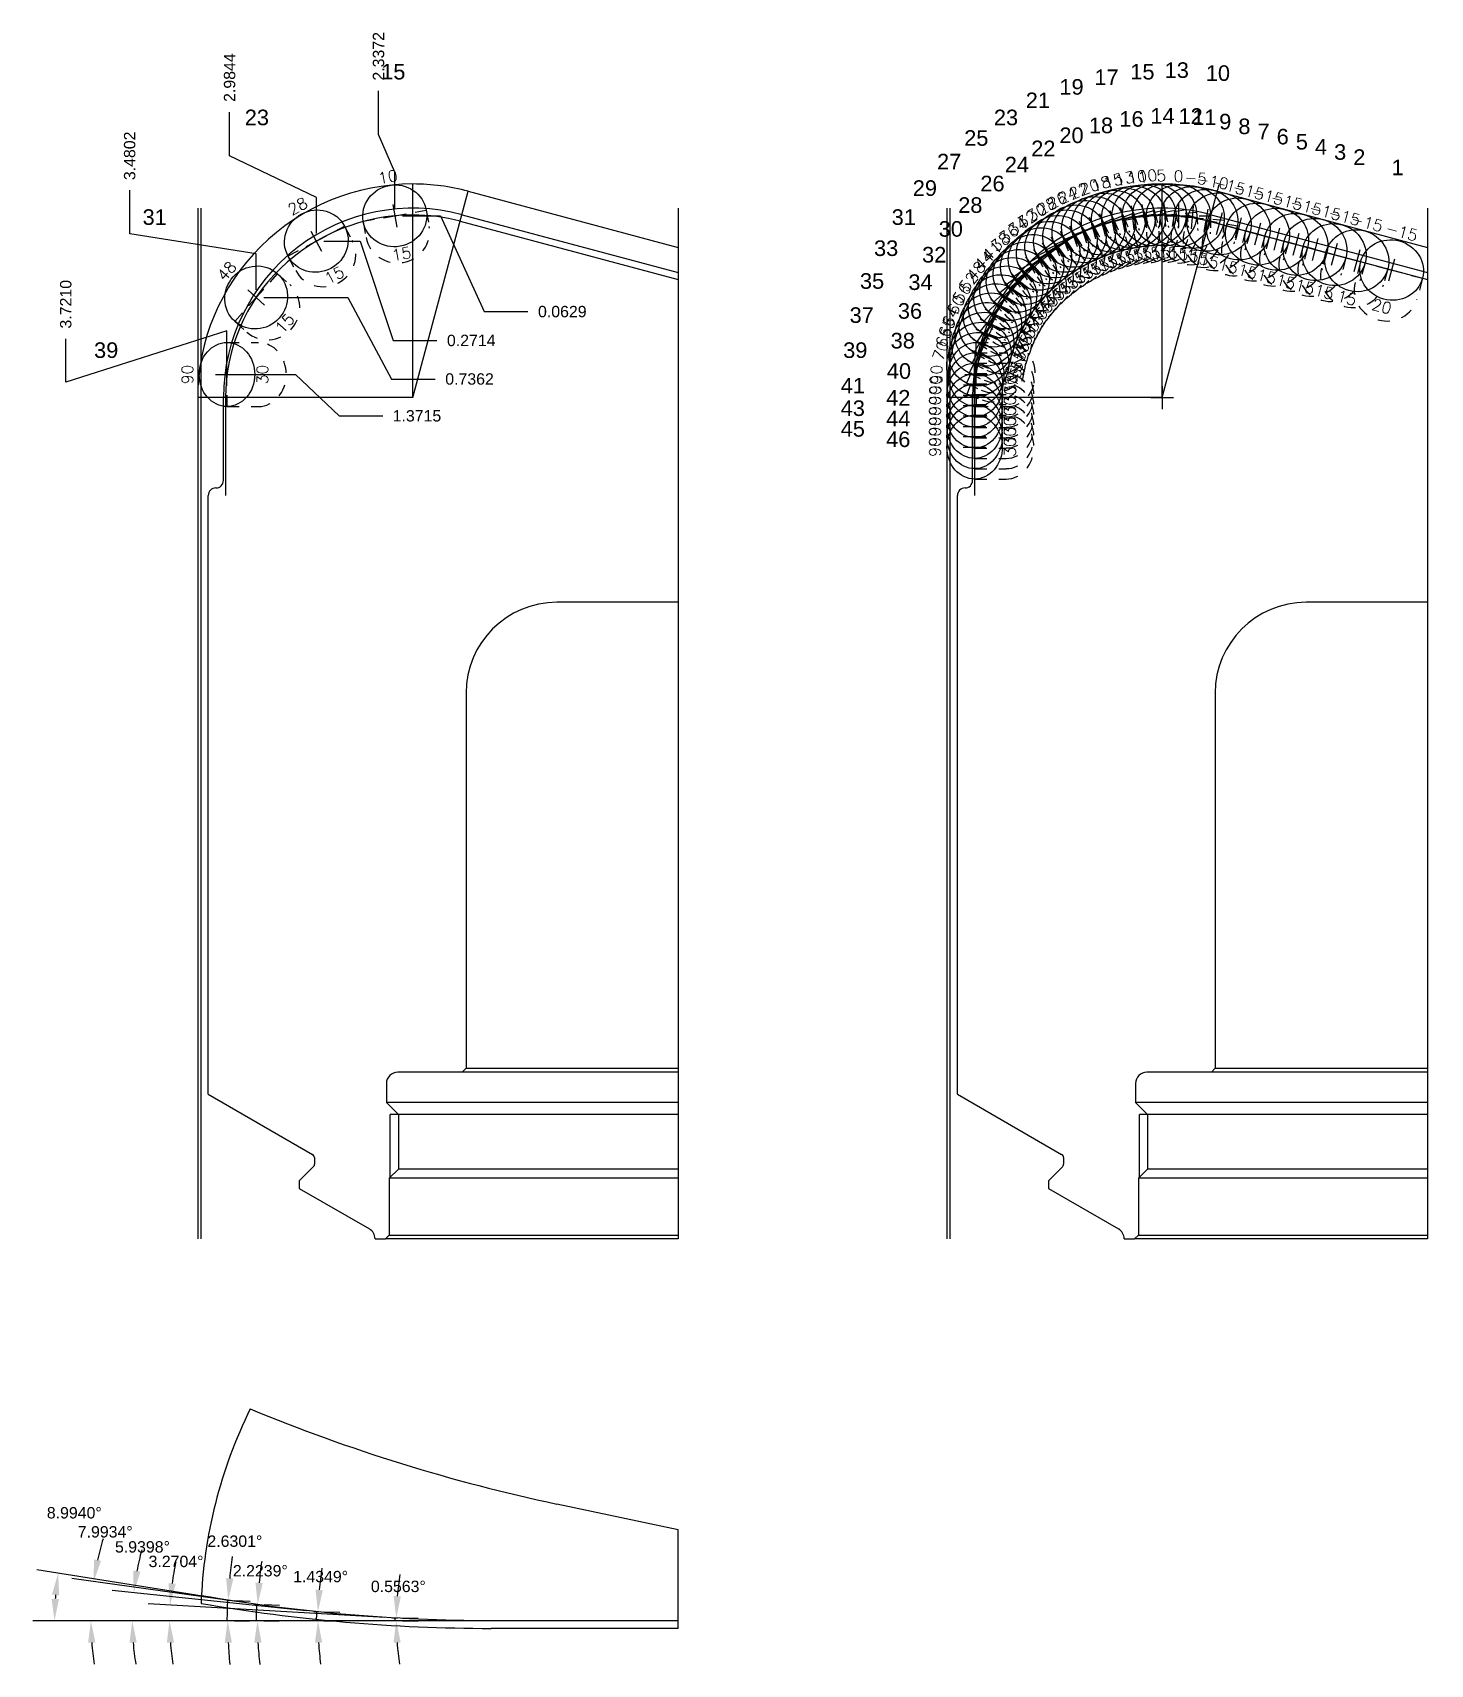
# Model space of a CAD drawing. Header units: inches. Extents: x 90.1 to 144.9, y -24 to -7.4.
# Drawn here: x 133.39 to 144.91, y -21.06 to -7.6 of the extents above; entities that cross this region are included whole.
import ezdxf
from ezdxf.enums import TextEntityAlignment as Align

# ---------------------------------------------------------------- set-up
doc = ezdxf.new("R2010")
doc.units = ezdxf.units.IN
doc.header["$MEASUREMENT"] = 0
doc.header["$PDMODE"] = 35
doc.linetypes.add('CENTER2', pattern=[1.125, 0.75, -0.125, 0.125, -0.125])
doc.linetypes.add('HIDDEN2', pattern=[0.1875, 0.125, -0.0625])
doc.layers.get('Defpoints').update_dxf_attribs({"color": 10})
for name, color, linetype, true_color in [('Blade_1', 30, 'Continuous', 0xff7f00), ('Blade_2', 7, 'Continuous', 0xcccc00), ('Blade_3', 7, 'Continuous', 0x00cc00), ('Blade_4', 7, 'Continuous', 0x00cccc), ('Blade_5', 7, 'Continuous', 0x0066cc), ('Blade_6', 7, 'Continuous', 0xc880f5), ('Blade_7', 7, 'Continuous', 0xcc00cc), ('Blade_8', 7, 'Continuous', 0xcc0000)]:
    doc.layers.add(name, color=color, linetype=linetype, true_color=true_color)
doc.layers.add('CLine', color=5, linetype='CENTER2')
doc.layers.add('Dims', color=4, linetype='Continuous')
doc.styles.add('RomanS', font='romans')
doc.styles.get("Standard").update_dxf_attribs({"font": 'arial.ttf'})
doc.dimstyles.get("Standard").update_dxf_attribs({"dimtxt": 0.09375, "dimasz": 0.18, "dimexe": 0.18, "dimexo": 0.0625, "dimgap": 0.09, "dimtad": 0, "dimtih": 1, "dimtoh": 1, "dimdec": 4, "dimzin": 0, "dimdsep": 46, "dimtxsty": 'Standard', "dimcen": 0.09, "dimadec": 4, "dimazin": 0, "dimtfac": 1, "dimtdec": 4, "dimtofl": 0, "dimtmove": 0, "dimatfit": 3, "dimfxl": 1, "dimtolj": 1, "dimtzin": 0, "dimarcsym": 0})

# ---------------------------------------------------------------- blocks, each defined once
blk = doc.blocks.new('CMark')
at = {"layer": 'CLine'}
for p, q in [((-0.094, 0), (0.094, 0)), ((0, 0.094), (0, -0.094))]:
    blk.add_line(p, q, dxfattribs=at)
blk = doc.blocks.new('1313@20')
for p, q in [((-0.17, 0), (-0.265, 0)), ((0.171, 0), (0.264, 0))]:
    blk.add_line(p, q)
at = {"color": 8, "linetype": 'HIDDEN2', "ltscale": 0.5}
blk.add_line((-0.265, 0), (-0.265, -0.178), dxfattribs=at)
at = {"color": 8, "linetype": 'HIDDEN2', "ltscale": 0.5, "flags": 128}
blk.add_lwpolyline([(0.264, 0), (0.264, -0.178)], dxfattribs=at)
blk.add_ellipse((0, 0), major_axis=(0.264, 0), ratio=0.939693)
at = {"color": 8, "linetype": 'HIDDEN2', "ltscale": 0.5}
blk.add_ellipse((0, -0.178), major_axis=(0.264, 0), ratio=0.939693, start_param=3.141593, end_param=6.283185, dxfattribs=at)
blk.add_blockref('CMark', (0, 0))
at = {"style": 'RomanS'}
blk.add_text('20', height=0.094, dxfattribs=at).set_placement((0, -0.311), align=Align.MIDDLE_CENTER)
blk.add_attdef('ANG', text='', height=0.094, dxfattribs=at).set_placement((0, 0.251), align=Align.BOTTOM_CENTER)
blk = doc.blocks.new('1313@15')
for p, q in [((-0.17, 0), (-0.265, 0)), ((0.171, 0), (0.264, 0))]:
    blk.add_line(p, q)
at = {"color": 8, "linetype": 'HIDDEN2', "ltscale": 0.5}
blk.add_line((-0.265, 0), (-0.265, -0.135), dxfattribs=at)
at = {"color": 8, "linetype": 'HIDDEN2', "ltscale": 0.5, "flags": 128}
blk.add_lwpolyline([(0.264, 0), (0.264, -0.135)], dxfattribs=at)
blk.add_ellipse((0, 0), major_axis=(0.264, 0), ratio=0.965926)
at = {"color": 8, "linetype": 'HIDDEN2', "ltscale": 0.5}
blk.add_ellipse((0, -0.135), major_axis=(0.264, 0), ratio=0.965926, start_param=3.141593, end_param=6.283185, dxfattribs=at)
blk.add_blockref('CMark', (0, 0))
at = {"style": 'RomanS'}
blk.add_text('15', height=0.094, dxfattribs=at).set_placement((0, -0.318), align=Align.MIDDLE_CENTER)
blk.add_attdef('ANG', text='', height=0.094, dxfattribs=at).set_placement((0, 0.251), align=Align.BOTTOM_CENTER)
blk = doc.blocks.new('1313@30')
for p, q in [((-0.17, 0), (-0.265, 0)), ((0.171, 0), (0.264, 0))]:
    blk.add_line(p, q)
at = {"color": 8, "linetype": 'HIDDEN2', "ltscale": 0.5}
blk.add_line((-0.265, 0), (-0.265, -0.26), dxfattribs=at)
at = {"color": 8, "linetype": 'HIDDEN2', "ltscale": 0.5, "flags": 128}
blk.add_lwpolyline([(0.264, 0), (0.264, -0.26)], dxfattribs=at)
blk.add_ellipse((0, 0), major_axis=(0.264, 0), ratio=0.866025)
at = {"color": 8, "linetype": 'HIDDEN2', "ltscale": 0.5}
blk.add_ellipse((0, -0.26), major_axis=(0.264, 0), ratio=0.866025, start_param=3.141593, end_param=6.283185, dxfattribs=at)
blk.add_blockref('CMark', (0, 0))
at = {"style": 'RomanS'}
blk.add_text('30', height=0.094, dxfattribs=at).set_placement((0, -0.292), align=Align.MIDDLE_CENTER)
blk.add_attdef('ANG', text='', height=0.094, dxfattribs=at).set_placement((0, 0.251), align=Align.BOTTOM_CENTER)
blk = doc.blocks.new('*D402')
at = {"layer": 'Defpoints', "color": 0, "transparency": 16777216}
for p in [(134.519, -20.654), (136.356, -20.673), (136.376, -20.697), (136.396, -20.675), (138.713, -20.697)]:
    blk.add_point(p, dxfattribs=at)
at = {"layer": 'Dims', "color": 0, "lineweight": -2, "transparency": 16777216}
for p, q in [((136.293, -20.67), (134.342, -20.558)), ((136.313, -20.697), (134.338, -20.697))]:
    blk.add_line(p, q, dxfattribs=at)
for start, end in [(167.5794, 172.1545), (184.5751, 189.1502)]:
    blk.add_arc((136.773, -20.697), 2.255, start, end, dxfattribs=at)
at = {"layer": 'Dims', "color": 0, "transparency": 16777216}
for points in [[(134.569, -20.392), (134.51, -20.386), (134.522, -20.568)], [(134.496, -20.878), (134.556, -20.876), (134.518, -20.697)]]:
    blk.add_solid(points, dxfattribs=at)
at = {"layer": 'Dims', "color": 0, "transparency": 16777216, "insert": (134.572, -20.208), "char_height": 0.09375, "attachment_point": 5}
blk.add_mtext('\\A1;3.2704°', dxfattribs=at)
blk = doc.blocks.new('*D403')
at = {"layer": 'Defpoints', "color": 0, "transparency": 16777216}
for p in [(134.212, -20.62), (135.709, -20.62), (135.729, -20.697), (135.749, -20.624), (138.713, -20.697)]:
    blk.add_point(p, dxfattribs=at)
at = {"layer": 'Dims', "color": 0, "lineweight": -2, "transparency": 16777216}
for p, q in [((135.646, -20.614), (134.044, -20.447)), ((135.666, -20.697), (134.031, -20.697))]:
    blk.add_line(p, q, dxfattribs=at)
for start, end in [(164.8386, 169.4494), (184.6108, 189.2215)]:
    blk.add_arc((136.448, -20.697), 2.237, start, end, dxfattribs=at)
at = {"layer": 'Dims', "color": 0, "transparency": 16777216}
for points in [[(134.278, -20.292), (134.219, -20.283), (134.223, -20.465)], [(134.188, -20.878), (134.248, -20.876), (134.211, -20.697)]]:
    blk.add_solid(points, dxfattribs=at)
at = {"layer": 'Dims', "color": 0, "transparency": 16777216, "insert": (134.295, -20.088), "char_height": 0.09375, "attachment_point": 5}
blk.add_mtext('\\A1;5.9398°', dxfattribs=at)
blk = doc.blocks.new('*D404')
at = {"layer": 'Defpoints', "color": 0, "transparency": 16777216}
for p in [(133.872, -20.589), (135.213, -20.559), (135.253, -20.564), (135.233, -20.697), (138.713, -20.697)]:
    blk.add_point(p, dxfattribs=at)
at = {"layer": 'Dims', "color": 0, "lineweight": -2, "transparency": 16777216}
for p, q in [((135.151, -20.55), (133.714, -20.348)), ((135.17, -20.697), (133.69, -20.697))]:
    blk.add_line(p, q, dxfattribs=at)
for start, end in [(163.1414, 167.574), (184.4326, 188.8652)]:
    blk.add_arc((136.197, -20.697), 2.327, start, end, dxfattribs=at)
at = {"layer": 'Dims', "color": 0, "transparency": 16777216}
for points in [[(133.954, -20.202), (133.895, -20.191), (133.893, -20.373)], [(133.847, -20.878), (133.907, -20.876), (133.87, -20.697)]]:
    blk.add_solid(points, dxfattribs=at)
at = {"layer": 'Dims', "color": 0, "transparency": 16777216, "insert": (133.988, -19.964), "char_height": 0.09375, "attachment_point": 5}
blk.add_mtext('\\A1;7.9934°', dxfattribs=at)
blk = doc.blocks.new('*D405')
at = {"layer": 'Defpoints', "color": 0, "transparency": 16777216}
for p in [(136.376, -20.674), (136.376, -20.697), (136.388, -20.689), (138.713, -20.697)]:
    blk.add_point(p, dxfattribs=at)
at = {"layer": 'Dims', "color": 0, "lineweight": -2, "transparency": 16777216}
for p, q in [((136.438, -20.675), (136.568, -20.676)), ((136.438, -20.697), (136.568, -20.697))]:
    blk.add_line(p, q, dxfattribs=at)
for start, end in [(170.5718, 175.0078), (184.4359, 188.8719)]:
    blk.add_arc((138.713, -20.697), 2.326, start, end, dxfattribs=at)
at = {"layer": 'Dims', "color": 0, "transparency": 16777216}
for points in [[(136.426, -20.496), (136.366, -20.493), (136.388, -20.674)], [(136.365, -20.878), (136.424, -20.876), (136.388, -20.697)]]:
    blk.add_solid(points, dxfattribs=at)
at = {"layer": 'Dims', "color": 0, "transparency": 16777216, "insert": (136.405, -20.414), "char_height": 0.09375, "attachment_point": 5}
blk.add_mtext('\\A1;0.5563°', dxfattribs=at)
blk = doc.blocks.new('*D406')
at = {"layer": 'Defpoints', "color": 0, "transparency": 16777216}
for p in [(135.729, -20.697), (135.73, -20.622), (135.742, -20.672), (138.713, -20.697)]:
    blk.add_point(p, dxfattribs=at)
at = {"layer": 'Dims', "color": 0, "lineweight": -2, "transparency": 16777216}
for p, q in [((135.791, -20.697), (135.922, -20.697)), ((135.792, -20.624), (135.922, -20.627))]:
    blk.add_line(p, q, dxfattribs=at)
for start, end in [(171.6226, 175.0939), (183.4713, 186.9425)]:
    blk.add_arc((138.713, -20.697), 2.971, start, end, dxfattribs=at)
at = {"layer": 'Dims', "color": 0, "transparency": 16777216}
for points in [[(135.782, -20.445), (135.722, -20.441), (135.742, -20.623)], [(135.717, -20.878), (135.777, -20.876), (135.742, -20.697)]]:
    blk.add_solid(points, dxfattribs=at)
at = {"layer": 'Dims', "color": 0, "transparency": 16777216, "insert": (135.764, -20.333), "char_height": 0.09375, "attachment_point": 5}
blk.add_mtext('\\A1;1.4349°', dxfattribs=at)
blk = doc.blocks.new('*D407')
at = {"layer": 'Defpoints', "color": 0, "transparency": 16777216}
for p in [(135.235, -20.562), (135.233, -20.697), (135.243, -20.652), (138.713, -20.697)]:
    blk.add_point(p, dxfattribs=at)
at = {"layer": 'Dims', "color": 0, "lineweight": -2, "transparency": 16777216}
for p, q in [((135.298, -20.564), (135.425, -20.569)), ((135.295, -20.697), (135.423, -20.697))]:
    blk.add_line(p, q, dxfattribs=at)
for start, end in [(171.8318, 174.804), (182.9721, 185.9443)]:
    blk.add_arc((138.713, -20.697), 3.47, start, end, dxfattribs=at)
at = {"layer": 'Dims', "color": 0, "transparency": 16777216}
for points in [[(135.287, -20.385), (135.227, -20.381), (135.245, -20.562)], [(135.217, -20.878), (135.277, -20.876), (135.243, -20.697)]]:
    blk.add_solid(points, dxfattribs=at)
at = {"layer": 'Dims', "color": 0, "transparency": 16777216, "insert": (135.267, -20.285), "char_height": 0.09375, "attachment_point": 5}
blk.add_mtext('\\A1;2.2239°', dxfattribs=at)
blk = doc.blocks.new('*D384')
at = {"layer": 'Defpoints', "color": 0, "transparency": 16777216}
for p in [(136.242, -8.079), (136.376, -9.11), (138.713, -9.047)]:
    blk.add_point(p, dxfattribs=at)
at = {"layer": 'Dims', "color": 0, "lineweight": -2, "transparency": 16777216}
for p, q in [((136.242, -8.439), (136.242, -8.079)), ((136.376, -8.75), (136.242, -8.439)), ((136.376, -9.047), (136.376, -8.75))]:
    blk.add_line(p, q, dxfattribs=at)
at = {"layer": 'Dims', "color": 0, "transparency": 16777216, "insert": (136.242, -7.794), "char_height": 0.0938, "attachment_point": 5, "rotation": 90}
blk.add_mtext('\\A1;2.3372', dxfattribs=at)
blk = doc.blocks.new('*D385')
at = {"layer": 'Defpoints', "color": 0, "transparency": 16777216}
for p in [(135.014, -8.255), (138.713, -9.047), (135.729, -9.318)]:
    blk.add_point(p, dxfattribs=at)
at = {"layer": 'Dims', "color": 0, "lineweight": -2, "transparency": 16777216}
for p, q in [((135.014, -8.615), (135.014, -8.255)), ((135.729, -8.958), (135.014, -8.615)), ((135.729, -9.256), (135.729, -8.958))]:
    blk.add_line(p, q, dxfattribs=at)
at = {"layer": 'Dims', "color": 0, "transparency": 16777216, "insert": (135.014, -7.97), "char_height": 0.0938, "attachment_point": 5, "rotation": 90}
blk.add_mtext('\\A1;2.9844', dxfattribs=at)
blk = doc.blocks.new('*D386')
at = {"layer": 'Defpoints', "color": 0, "transparency": 16777216}
for p in [(134.19, -8.899), (138.713, -9.047), (135.233, -9.783)]:
    blk.add_point(p, dxfattribs=at)
at = {"layer": 'Dims', "color": 0, "lineweight": -2, "transparency": 16777216}
for p, q in [((134.19, -9.259), (134.19, -8.899)), ((135.233, -9.423), (134.19, -9.259)), ((135.233, -9.721), (135.233, -9.423))]:
    blk.add_line(p, q, dxfattribs=at)
at = {"layer": 'Dims', "color": 0, "transparency": 16777216, "insert": (134.19, -8.615), "char_height": 0.0938, "attachment_point": 5, "rotation": 90}
blk.add_mtext('\\A1;3.4802', dxfattribs=at)
blk = doc.blocks.new('*D387')
at = {"layer": 'Defpoints', "color": 0, "transparency": 16777216}
for p in [(136.376, -9.11), (138.713, -9.047), (137.472, -9.9)]:
    blk.add_point(p, dxfattribs=at)
at = {"layer": 'Dims', "color": 0, "lineweight": -2, "transparency": 16777216}
for p, q in [((136.438, -9.11), (136.752, -9.11)), ((136.752, -9.11), (137.112, -9.9)), ((137.112, -9.9), (137.472, -9.9))]:
    blk.add_line(p, q, dxfattribs=at)
at = {"layer": 'Dims', "color": 0, "transparency": 16777216, "insert": (137.757, -9.9), "char_height": 0.0938, "attachment_point": 5}
blk.add_mtext('\\A1;0.0629', dxfattribs=at)
blk = doc.blocks.new('*D388')
at = {"layer": 'Defpoints', "color": 0, "transparency": 16777216}
for p in [(138.713, -9.047), (135.729, -9.318), (136.722, -10.138)]:
    blk.add_point(p, dxfattribs=at)
at = {"layer": 'Dims', "color": 0, "lineweight": -2, "transparency": 16777216}
for p, q in [((135.791, -9.318), (136.089, -9.318)), ((136.089, -9.318), (136.362, -10.138)), ((136.362, -10.138), (136.722, -10.138))]:
    blk.add_line(p, q, dxfattribs=at)
at = {"layer": 'Dims', "color": 0, "transparency": 16777216, "insert": (137.006, -10.138), "char_height": 0.0938, "attachment_point": 5}
blk.add_mtext('\\A1;0.2714', dxfattribs=at)
blk = doc.blocks.new('*D389')
at = {"layer": 'Defpoints', "color": 0, "transparency": 16777216}
for p in [(138.713, -9.047), (135.233, -9.783), (136.708, -10.456)]:
    blk.add_point(p, dxfattribs=at)
at = {"layer": 'Dims', "color": 0, "lineweight": -2, "transparency": 16777216}
for p, q in [((135.295, -9.783), (135.988, -9.783)), ((135.988, -9.783), (136.348, -10.456)), ((136.348, -10.456), (136.708, -10.456))]:
    blk.add_line(p, q, dxfattribs=at)
at = {"layer": 'Dims', "color": 0, "transparency": 16777216, "insert": (136.992, -10.456), "char_height": 0.0938, "attachment_point": 5}
blk.add_mtext('\\A1;0.7362', dxfattribs=at)
blk = doc.blocks.new('*D390')
at = {"layer": 'Defpoints', "color": 0, "transparency": 16777216}
for p in [(138.713, -9.047), (133.663, -10.123), (134.992, -10.418)]:
    blk.add_point(p, dxfattribs=at)
at = {"layer": 'Dims', "color": 0, "lineweight": -2, "transparency": 16777216}
for p, q in [((134.992, -10.058), (133.663, -10.483)), ((134.992, -10.356), (134.992, -10.058)), ((133.663, -10.483), (133.663, -10.123))]:
    blk.add_line(p, q, dxfattribs=at)
at = {"layer": 'Dims', "color": 0, "transparency": 16777216, "insert": (133.663, -9.839), "char_height": 0.0938, "attachment_point": 5, "rotation": 90}
blk.add_mtext('\\A1;3.7210', dxfattribs=at)
blk = doc.blocks.new('*D408')
at = {"layer": 'Defpoints', "color": 0, "transparency": 16777216}
for p in [(133.573, -20.566), (134.972, -20.522), (135.012, -20.529), (134.992, -20.697), (138.713, -20.697)]:
    blk.add_point(p, dxfattribs=at)
at = {"layer": 'Dims', "color": 0, "lineweight": -2, "transparency": 16777216}
for p, q in [((134.91, -20.513), (133.423, -20.277)), ((134.93, -20.697), (133.39, -20.697))]:
    blk.add_line(p, q, dxfattribs=at)
blk.add_arc((136.075, -20.697), 2.505, 175.1235, 175.8825, dxfattribs=at)
at = {"layer": 'Dims', "color": 0, "transparency": 16777216}
for points in [[(133.549, -20.48), (133.608, -20.488), (133.6, -20.305)], [(133.606, -20.518), (133.546, -20.516), (133.57, -20.697)]]:
    blk.add_solid(points, dxfattribs=at)
at = {"layer": 'Dims', "color": 0, "transparency": 16777216, "insert": (133.733, -19.807), "char_height": 0.09375, "attachment_point": 5}
blk.add_mtext('\\A1;8.9940°', dxfattribs=at)
blk = doc.blocks.new('*D409')
at = {"layer": 'Defpoints', "color": 0, "transparency": 16777216}
for p in [(134.996, -20.526), (134.992, -20.697), (134.999, -20.64), (138.713, -20.697)]:
    blk.add_point(p, dxfattribs=at)
at = {"layer": 'Dims', "color": 0, "lineweight": -2, "transparency": 16777216}
for p, q in [((135.058, -20.529), (135.182, -20.535)), ((135.055, -20.697), (135.178, -20.697))]:
    blk.add_line(p, q, dxfattribs=at)
for start, end in [(171.8168, 174.5934), (182.7766, 185.5531)]:
    blk.add_arc((138.713, -20.697), 3.715, start, end, dxfattribs=at)
at = {"layer": 'Dims', "color": 0, "transparency": 16777216}
for points in [[(135.045, -20.349), (134.985, -20.345), (135.002, -20.527)], [(134.973, -20.878), (135.033, -20.876), (134.998, -20.697)]]:
    blk.add_solid(points, dxfattribs=at)
at = {"layer": 'Dims', "color": 0, "transparency": 16777216, "insert": (135.057, -20.041), "char_height": 0.09375, "attachment_point": 5}
blk.add_mtext('\\A1;2.6301°', dxfattribs=at)

msp = doc.modelspace()

# ---------------------------------------------------------------- linework, layer by layer
for p, q in [((136.52553, -10.60946), (136.52553, -8.84727)), ((142.70248, -10.60946), (142.70248, -8.84727)), ((142.70248, -10.60946), (143.17347, -8.85172)), ((136.52553, -10.60946), (136.98162, -8.90732)), ((136.98162, -8.90732), (138.71303, -9.37125)), ((143.15857, -8.90732), (144.88998, -9.37125)), ((134.75053, -9.04696), (134.75053, -17.54696)), ((134.77553, -9.04696), (134.77553, -17.54696)), ((136.92994, -9.1002), (138.71303, -9.57798)), ((138.71303, -9.04696), (138.71303, -17.54696)), ((140.92748, -9.04696), (140.92748, -17.54696)), ((140.95248, -9.04696), (140.95248, -17.54696)), ((143.10689, -9.1002), (144.88998, -9.57798)), ((144.88998, -9.04696), (144.88998, -17.54696)), ((136.52553, -10.60946), (134.75553, -10.60946)), ((134.96303, -11.29178), (134.96303, -10.60946)), ((142.70248, -10.60946), (140.93248, -10.60946)), ((141.13998, -11.29178), (141.13998, -10.60946)), ((134.83803, -16.35428), (134.83803, -11.41678)), ((141.01498, -16.35428), (141.01498, -11.41678)), ((138.71303, -12.29696), (137.71303, -12.29696)), ((144.88998, -12.29696), (143.88998, -12.29696)), ((136.96303, -13.04696), (136.96303, -16.14071)), ((143.13998, -13.04696), (143.13998, -16.14071)), ((136.96303, -16.14071), (136.93178, -16.17196)), ((136.96303, -16.14071), (138.71303, -16.14071)), ((143.13998, -16.14071), (143.10873, -16.17196)), ((143.13998, -16.14071), (144.88998, -16.14071)), ((136.30678, -16.26571), (136.30678, -16.42196)), ((136.93178, -16.17196), (136.40053, -16.17196)), ((138.71303, -16.17196), (136.93178, -16.17196)), ((142.48373, -16.26571), (142.48373, -16.42196)), ((143.10873, -16.17196), (142.57748, -16.17196)), ((144.88998, -16.17196), (143.10873, -16.17196)), ((134.83803, -16.35428), (135.69741, -16.85044)), ((141.01498, -16.35428), (141.87436, -16.85044)), ((138.71303, -16.42196), (136.30678, -16.42196)), ((136.30678, -16.42196), (136.40568, -16.52086)), ((136.40568, -16.52086), (136.33803, -16.52086)), ((136.33803, -17.03876), (136.33803, -16.52086)), ((138.71303, -16.52086), (136.40568, -16.52086)), ((136.40568, -16.52086), (136.40568, -16.97111)), ((144.88998, -16.42196), (142.48373, -16.42196)), ((142.48373, -16.42196), (142.58263, -16.52086)), ((142.58263, -16.52086), (142.51498, -16.52086)), ((142.51498, -17.03876), (142.51498, -16.52086)), ((144.88998, -16.52086), (142.58263, -16.52086)), ((142.58263, -16.52086), (142.58263, -16.97111)), ((135.70388, -16.95364), (135.58803, -17.06949)), ((135.71303, -16.8775), (135.71303, -16.93154)), ((141.88083, -16.95364), (141.76498, -17.06949)), ((141.88998, -16.8775), (141.88998, -16.93154)), ((135.58803, -17.06949), (135.58803, -17.13199)), ((136.40568, -16.97111), (136.32983, -17.04696)), ((138.71303, -17.04696), (136.32983, -17.04696)), ((136.32983, -17.04696), (136.32983, -17.51571)), ((138.71303, -16.97111), (136.40568, -16.97111)), ((141.76498, -17.06949), (141.76498, -17.13199)), ((142.58263, -16.97111), (142.50678, -17.04696)), ((144.88998, -17.04696), (142.50678, -17.04696)), ((142.50678, -17.04696), (142.50678, -17.51571)), ((144.88998, -16.97111), (142.58263, -16.97111)), ((135.58803, -17.13199), (136.16616, -17.46577)), ((141.76498, -17.13199), (142.34311, -17.46577)), ((136.21303, -17.54696), (136.29858, -17.54696)), ((136.32983, -17.51571), (136.29858, -17.54696)), ((138.71303, -17.54696), (136.29858, -17.54696)), ((136.32983, -17.51571), (138.71303, -17.51571)), ((142.38998, -17.54696), (142.47553, -17.54696)), ((142.50678, -17.51571), (142.47553, -17.54696)), ((144.88998, -17.54696), (142.47553, -17.54696)), ((142.50678, -17.51571), (144.88998, -17.51571)), ((138.71303, -19.947), (137.71303, -19.73444)), ((138.71303, -20.697), (138.71303, -19.947)), ((138.71303, -20.7595), (138.71303, -20.697)), ((138.71303, -20.7595), (137.17093, -20.7595))]:
    msp.add_line(p, q)
at = {"color": 1}
for p, q in [((136.91549, -9.1541), (138.71303, -9.63575)), ((136.91588, -9.15265), (136.91878, -9.15343)), ((143.09245, -9.1541), (144.88998, -9.63575)), ((143.09283, -9.15265), (143.09573, -9.15343)), ((134.9796, -10.60946), (134.9796, -11.41678)), ((141.15655, -10.60946), (141.15655, -11.41678)), ((137.17093, -20.697), (133.82989, -20.697))]:
    msp.add_line(p, q, dxfattribs=at)
msp.add_lwpolyline([(138.71303, -20.697), (137.17093, -20.697, -0.04310927), (134.78095, -20.49055)], format="xyb")
for centre, radius, start, end in [((136.52553, -10.60946), 1.76219, 75.000004, 90), ((142.70248, -10.60946), 1.76219, 75.000004, 90), ((136.52553, -10.60946), 1.5625, 75, 180), ((142.70248, -10.60946), 1.5625, 75, 180), ((134.90053, -11.29178), 0.0625, 270, 0), ((141.07748, -11.29178), 0.0625, 270, 0), ((134.90053, -11.41678), 0.0625, 90, 180), ((141.07748, -11.41678), 0.0625, 90, 180), ((137.71303, -13.04696), 0.75, 90, 180), ((143.88998, -13.04696), 0.75, 90, 180), ((136.40053, -16.26571), 0.09375, 90, 180), ((142.57748, -16.26571), 0.09375, 90, 180), ((135.68178, -16.8775), 0.03125, 0, 60), ((135.68178, -16.93154), 0.03125, 315, 0), ((141.85873, -16.8775), 0.03125, 0, 60), ((141.85873, -16.93154), 0.03125, 315, 0), ((136.11928, -17.54696), 0.09375, 0, 60), ((142.29623, -17.54696), 0.09375, 0, 60), ((138.71303, -20.697), 3.9375, 153.658483, 177.911502), ((140.72775, -5.5513), 14.5, 247.523693, 258), ((137.17093, -6.7595), 14, 260.159083, 270)]:
    msp.add_arc(centre, radius, start, end)
for centre in [(136.52553, -10.60946), (142.70248, -10.60946)]:
    msp.add_arc(centre, 1.5067, 75, 90, dxfattribs=at)
for centre in [(136.52553, -10.60946), (142.70248, -10.60946)]:
    msp.add_ellipse(centre, major_axis=(-1.775, 0), ratio=0.99278156, start_param=4.71238898, end_param=6.28318531)
for centre in [(136.52553, -10.60946), (142.70248, -10.60946)]:
    msp.add_ellipse(centre, major_axis=(-1.54594, 0), ratio=0.97462241, start_param=4.71238898, end_param=6.28318531, dxfattribs=at)
at = {"layer": 'Defpoints'}
for p, q in [((134.97207, -20.52245), (135.01207, -20.52878)), ((135.21279, -20.55876), (135.25279, -20.56437)), ((135.70863, -20.62007), (135.74863, -20.62423)), ((136.35582, -20.67314), (136.39582, -20.67543))]:
    msp.add_line(p, q, dxfattribs=at)
for radius, start in [(3.72096, 177.369927), (3.48024, 177.776114), (2.9844, 178.565135), (2.33721, 179.443707)]:
    msp.add_arc((138.71303, -20.697), radius, start, 180, dxfattribs=at)

# ---------------------------------------------------------------- block references
msp.add_blockref('CMark', (142.70248, -10.60946))
at = {"layer": 'Blade_1'}
for name, p, rotation, values in [('1313@15', (142.63824, -9.10406), 10, {'ANG': '10'}), ('1313@15', (143.3314, -9.21813), 345, {'ANG': '-15'}), ('1313@15', (141.98064, -9.27709), 26, {'ANG': '26'}), ('1313@15', (143.96311, -9.38739), 345, {'ANG': '-15'}), ('1313@20', (144.59483, -9.55666), 345, {'ANG': '-15'}), ('1313@15', (141.45956, -9.71352), 43.99999999999999, {'ANG': '44'}), ('1313@15', (141.18263, -10.33384), 70, {'ANG': '70'}), ('1313@30', (141.15655, -11.01667), 90, {'ANG': '90'})]:
    msp.add_blockref(name, p, dxfattribs=dict(at, rotation=rotation)).add_auto_attribs(values)
at = {"layer": 'Blade_2'}
for name, p, rotation, values in [('1313@15', (142.72389, -9.10291), 4.999999999999998, {'ANG': '5'}), ('1313@15', (142.05785, -9.24), 24, {'ANG': '24'}), ('1313@15', (141.51326, -9.64677), 41, {'ANG': '41'}), ('1313@15', (141.20114, -10.2502), 65, {'ANG': '65'}), ('1313@30', (141.15655, -10.93101), 90, {'ANG': '90'})]:
    msp.add_blockref(name, p, dxfattribs=dict(at, rotation=rotation)).add_auto_attribs(values)
at = {"layer": 'Blade_3'}
msp.add_blockref('1313@15', (142.83795, -9.10886), dxfattribs=at).add_auto_attribs({'ANG': '0'})
for name, p, rotation, values in [('1313@15', (142.13698, -9.20719), 22, {'ANG': '22'}), ('1313@15', (143.48933, -9.26044), 345, {'ANG': '-15'}), ('1313@15', (144.12104, -9.42971), 345, {'ANG': '-15'}), ('1313@15', (141.57064, -9.58317), 38, {'ANG': '38'}), ('1313@15', (141.22446, -10.16778), 65, {'ANG': '65'}), ('1313@30', (141.15655, -10.84619), 90, {'ANG': '90'})]:
    msp.add_blockref(name, p, dxfattribs=dict(at, rotation=rotation)).add_auto_attribs(values)
at = {"layer": 'Blade_4'}
for name, p, rotation, values in [('1313@15', (142.21777, -9.17873), 20, {'ANG': '20'}), ('1313@15', (141.6315, -9.5229), 36, {'ANG': '36'}), ('1313@15', (141.25252, -10.08684), 64, {'ANG': '64'}), ('1313@30', (141.15655, -10.76053), 90, {'ANG': '90'})]:
    msp.add_blockref(name, p, dxfattribs=dict(at, rotation=rotation)).add_auto_attribs(values)
at = {"layer": 'Blade_5'}
for name, p, rotation, values in [('1313@15', (142.3, -9.15472), 18, {'ANG': '18'}), ('1313@15', (142.95122, -9.12343), 355, {'ANG': '-5'}), ('1313@15', (143.64725, -9.30276), 345, {'ANG': '-15'}), ('1313@15', (141.69564, -9.46612), 34, {'ANG': '34'}), ('1313@15', (144.30795, -9.47979), 345, {'ANG': '-15'}), ('1313@15', (141.28521, -10.00767), 59.99999999999999, {'ANG': '60'}), ('1313@30', (141.15655, -10.67487), 90, {'ANG': '90'})]:
    msp.add_blockref(name, p, dxfattribs=dict(at, rotation=rotation)).add_auto_attribs(values)
at = {"layer": 'Blade_6'}
for name, p, rotation, values in [('1313@15', (142.38341, -9.1352), 15, {'ANG': '15'}), ('1313@15', (143.06307, -9.14654), 350.0000000000001, {'ANG': '-10'}), ('1313@15', (141.76285, -9.41301), 32, {'ANG': '32'}), ('1313@15', (141.32241, -9.9305), 56, {'ANG': '56'}), ('1313@30', (141.15669, -10.58921), 90, {'ANG': '90'})]:
    msp.add_blockref(name, p, dxfattribs=dict(at, rotation=rotation)).add_auto_attribs(values)
at = {"layer": 'Blade_7'}
for name, p, rotation, values in [('1313@15', (142.46775, -9.12023), 13, {'ANG': '13'}), ('1313@15', (143.17347, -9.17581), 345, {'ANG': '-15'}), ('1313@15', (141.83291, -9.36372), 29.99999999999999, {'ANG': '30'}), ('1313@15', (143.80518, -9.34508), 345, {'ANG': '-15'}), ('1313@15', (141.36397, -9.8556), 52.00000000000001, {'ANG': '52'}), ('1313@30', (141.16037, -10.50363), 90, {'ANG': '90'})]:
    msp.add_blockref(name, p, dxfattribs=dict(at, rotation=rotation)).add_auto_attribs(values)
at = {"layer": 'Blade_8'}
for name, p, rotation, values in [('1313@15', (136.37582, -9.10984), 10, {'ANG': '10'}), ('1313@15', (142.55277, -9.10984), 10, {'ANG': '10'}), ('1313@15', (135.72863, -9.31837), 28, {'ANG': '28'}), ('1313@15', (141.90558, -9.31837), 28, {'ANG': '28'}), ('1313@15', (135.23279, -9.7832), 48, {'ANG': '48'}), ('1313@15', (141.40974, -9.7832), 48, {'ANG': '48'}), ('1313@30', (134.99207, -10.41841), 90, {'ANG': '90'}), ('1313@30', (141.16903, -10.41841), 90, {'ANG': '90'})]:
    msp.add_blockref(name, p, dxfattribs=dict(at, rotation=rotation)).add_auto_attribs(values)

# ---------------------------------------------------------------- texts
at = {"layer": 'Blade_1'}
for s, height, p in [('14', 0.128574, (142.60603, -8.34932)), ('8', 0.12857, (143.3314, -8.43599)), ('4', 0.12857, (143.96311, -8.60525)), ('22', 0.128574, (141.62368, -8.61822)), ('1', 0.12857, (144.59483, -8.77452)), ('30', 0.128574, (140.86066, -9.2818)), ('38', 0.128574, (140.4644, -10.20359)), ('46', 0.128574, (140.42748, -11.01667))]:
    msp.add_text(s, height=height, dxfattribs=at).set_placement(p)
at = {"layer": 'Blade_2'}
for s, p in [('13', (142.72389, -7.97236)), ('21', (141.57841, -8.22148)), ('29', (140.64674, -8.94532)), ('37', (140.12602, -9.99293)), ('45', (140.05248, -10.93101))]:
    msp.add_text(s, height=0.128574, dxfattribs=at).set_placement(p)
at = {"layer": 'Blade_3'}
for s, height, p in [('12', 0.128574, (142.83795, -8.35133)), ('20', 0.128574, (141.85577, -8.50987)), ('7', 0.12857, (143.48933, -8.4783)), ('3', 0.12857, (144.12104, -8.64757)), ('28', 0.128574, (141.02146, -9.08522)), ('36', 0.128574, (140.52399, -9.95845)), ('44', 0.128574, (140.42748, -10.84619))]:
    msp.add_text(s, height=height, dxfattribs=at).set_placement(p)
at = {"layer": 'Blade_4'}
for s, p in [('19', (141.85586, -8.11048)), ('27', (140.8469, -8.72687)), ('35', (140.21122, -9.71152)), ('43', (140.05248, -10.76053))]:
    msp.add_text(s, height=0.128574, dxfattribs=at).set_placement(p)
at = {"layer": 'Blade_5'}
for s, height, p in [('18', 0.128574, (142.09903, -8.42833)), ('11', 0.128574, (142.95122, -8.36099)), ('6', 0.12857, (143.64725, -8.52062)), ('2', 0.12857, (144.27897, -8.68989)), ('26', 0.128574, (141.20395, -8.90776)), ('34', 0.128574, (140.61071, -9.72127)), ('42', 0.128574, (140.42748, -10.67487))]:
    msp.add_text(s, height=height, dxfattribs=at).set_placement(p)
at = {"layer": 'Blade_6'}
for s, p in [('17', (142.14451, -8.03142)), ('10', (143.06307, -7.99704)), ('25', (141.07085, -8.53187)), ('33', (140.32732, -9.44095)), ('41', (140.05271, -10.57475))]:
    msp.add_text(s, height=0.128574, dxfattribs=at).set_placement(p)
at = {"layer": 'Blade_7'}
for s, height, p in [('16', 0.128574, (142.35022, -8.37462)), ('9', 0.12857, (143.17347, -8.39684)), ('5', 0.12857, (143.80518, -8.56294)), ('24', 0.128574, (141.40554, -8.75148)), ('32', 0.128574, (140.72333, -9.49479)), ('40', 0.128574, (140.43289, -10.45371))]:
    msp.add_text(s, height=height, dxfattribs=at).set_placement(p)
at = {"layer": 'Blade_8'}
for s, p in [('15', (136.26355, -7.98521)), ('15', (142.4405, -7.98521)), ('23', (135.13873, -8.36266)), ('23', (141.31569, -8.36266)), ('31', (134.29602, -9.18446)), ('31', (140.47298, -9.18446)), ('39', (133.89605, -10.28186)), ('39', (140.073, -10.28186))]:
    msp.add_text(s, height=0.128574, dxfattribs=at).set_placement(p)

# ---------------------------------------------------------------- dimensions: what is measured, and where the dimension line sits
at = {"layer": 'Dims'}
for feature_location, offset, dtype, picture, middle in [((136.37582, -9.10984), (-0.13388, 1.03078), 1, '*D384', (136.24194, -7.79414)), ((135.72863, -9.31837), (-0.71436, 1.06356), 1, '*D385', (135.01427, -7.9696)), ((135.23279, -9.7832), (-1.04273, 0.88416), 1, '*D386', (134.19005, -8.61495)), ((134.99207, -10.41841), (-1.32939, 0.29516), 1, '*D390', (133.66268, -9.83885)), ((135.23279, -9.7832), (1.47511, -0.6728), 0, '*D389', (136.99202, -10.456)), ((135.72863, -9.31837), (0.99292, -0.81917), 0, '*D388', (137.00595, -10.13754)), ((136.37582, -9.10984), (1.09609, -0.78977), 0, '*D387', (137.7566, -9.89962))]:
    dim = msp.add_ordinate_dim(feature_location=feature_location, offset=offset, dtype=dtype, origin=(138.71303, -9.04696), dimstyle='Standard', dxfattribs=at)
    dim.commit()
    dim.dimension.update_dxf_attribs({"geometry": picture, "text_midpoint": middle})
msp.add_ordinate_dim(feature_location=(134.992074, -10.418411), offset=(1.285102, -0.3414), dtype=0, origin=(138.713031, -9.04696), dimstyle='Standard', dxfattribs=at).render()
for base, line1, line2, picture, middle in [((133.5730244, -20.5659688), ((138.7130315, -20.6969965), (134.9920739, -20.6969965)), ((135.0120739, -20.5287826), (134.9720739, -20.5224515)), '*D408', (133.7331219, -19.8067094)), ((133.87248044, -20.58880829), ((138.71303149, -20.69699649), (135.23278859, -20.69699649)), ((135.21278859, -20.55875671), (135.25278859, -20.56437368)), '*D404', (133.98833358, -19.96423278)), ((134.2119402, -20.6196962), ((138.7130315, -20.6969965), (135.7286278, -20.6969965)), ((135.7086278, -20.6200727), (135.7486278, -20.6242344)), '*D403', (134.2950654, -20.0880567)), ((134.51889628, -20.65409803), ((138.71303149, -20.69699649), (136.37582287, -20.69699649)), ((136.35582287, -20.67314102), (136.39582287, -20.67542668)), '*D402', (134.57208644, -20.20828815))]:
    dim = msp.add_angular_dim_2l(base=base, line1=line1, line2=line2, dimstyle='Standard', dxfattribs=at)
    dim.commit()
    dim.dimension.update_dxf_attribs({"geometry": picture, "text_midpoint": middle, "dimtype": 162})
for base, center, p1, p2, picture, middle in [((134.998722, -20.640159), (138.713031, -20.696996), (134.995993, -20.526252), (134.992074, -20.696996), '*D409', (135.056682, -20.040923)), ((135.24297, -20.6521), (138.71303, -20.697), (135.23541, -20.56195), (135.23279, -20.697), '*D407', (135.26719, -20.28531)), ((135.7416524, -20.6721917), (138.7130315, -20.6969965), (135.7295636, -20.6222655), (135.7286278, -20.6969965), '*D406', (135.7639693, -20.3326597)), ((136.387535, -20.68947), (138.713031, -20.696996), (136.375933, -20.674305), (136.375823, -20.696996), '*D405', (136.404764, -20.414348))]:
    dim = msp.add_angular_dim_3p(base=base, center=center, p1=p1, p2=p2, dimstyle='Standard', dxfattribs=at)
    dim.commit()
    dim.dimension.update_dxf_attribs({"geometry": picture, "text_midpoint": middle, "dimtype": 165})

doc.saveas('drawing.dxf')
